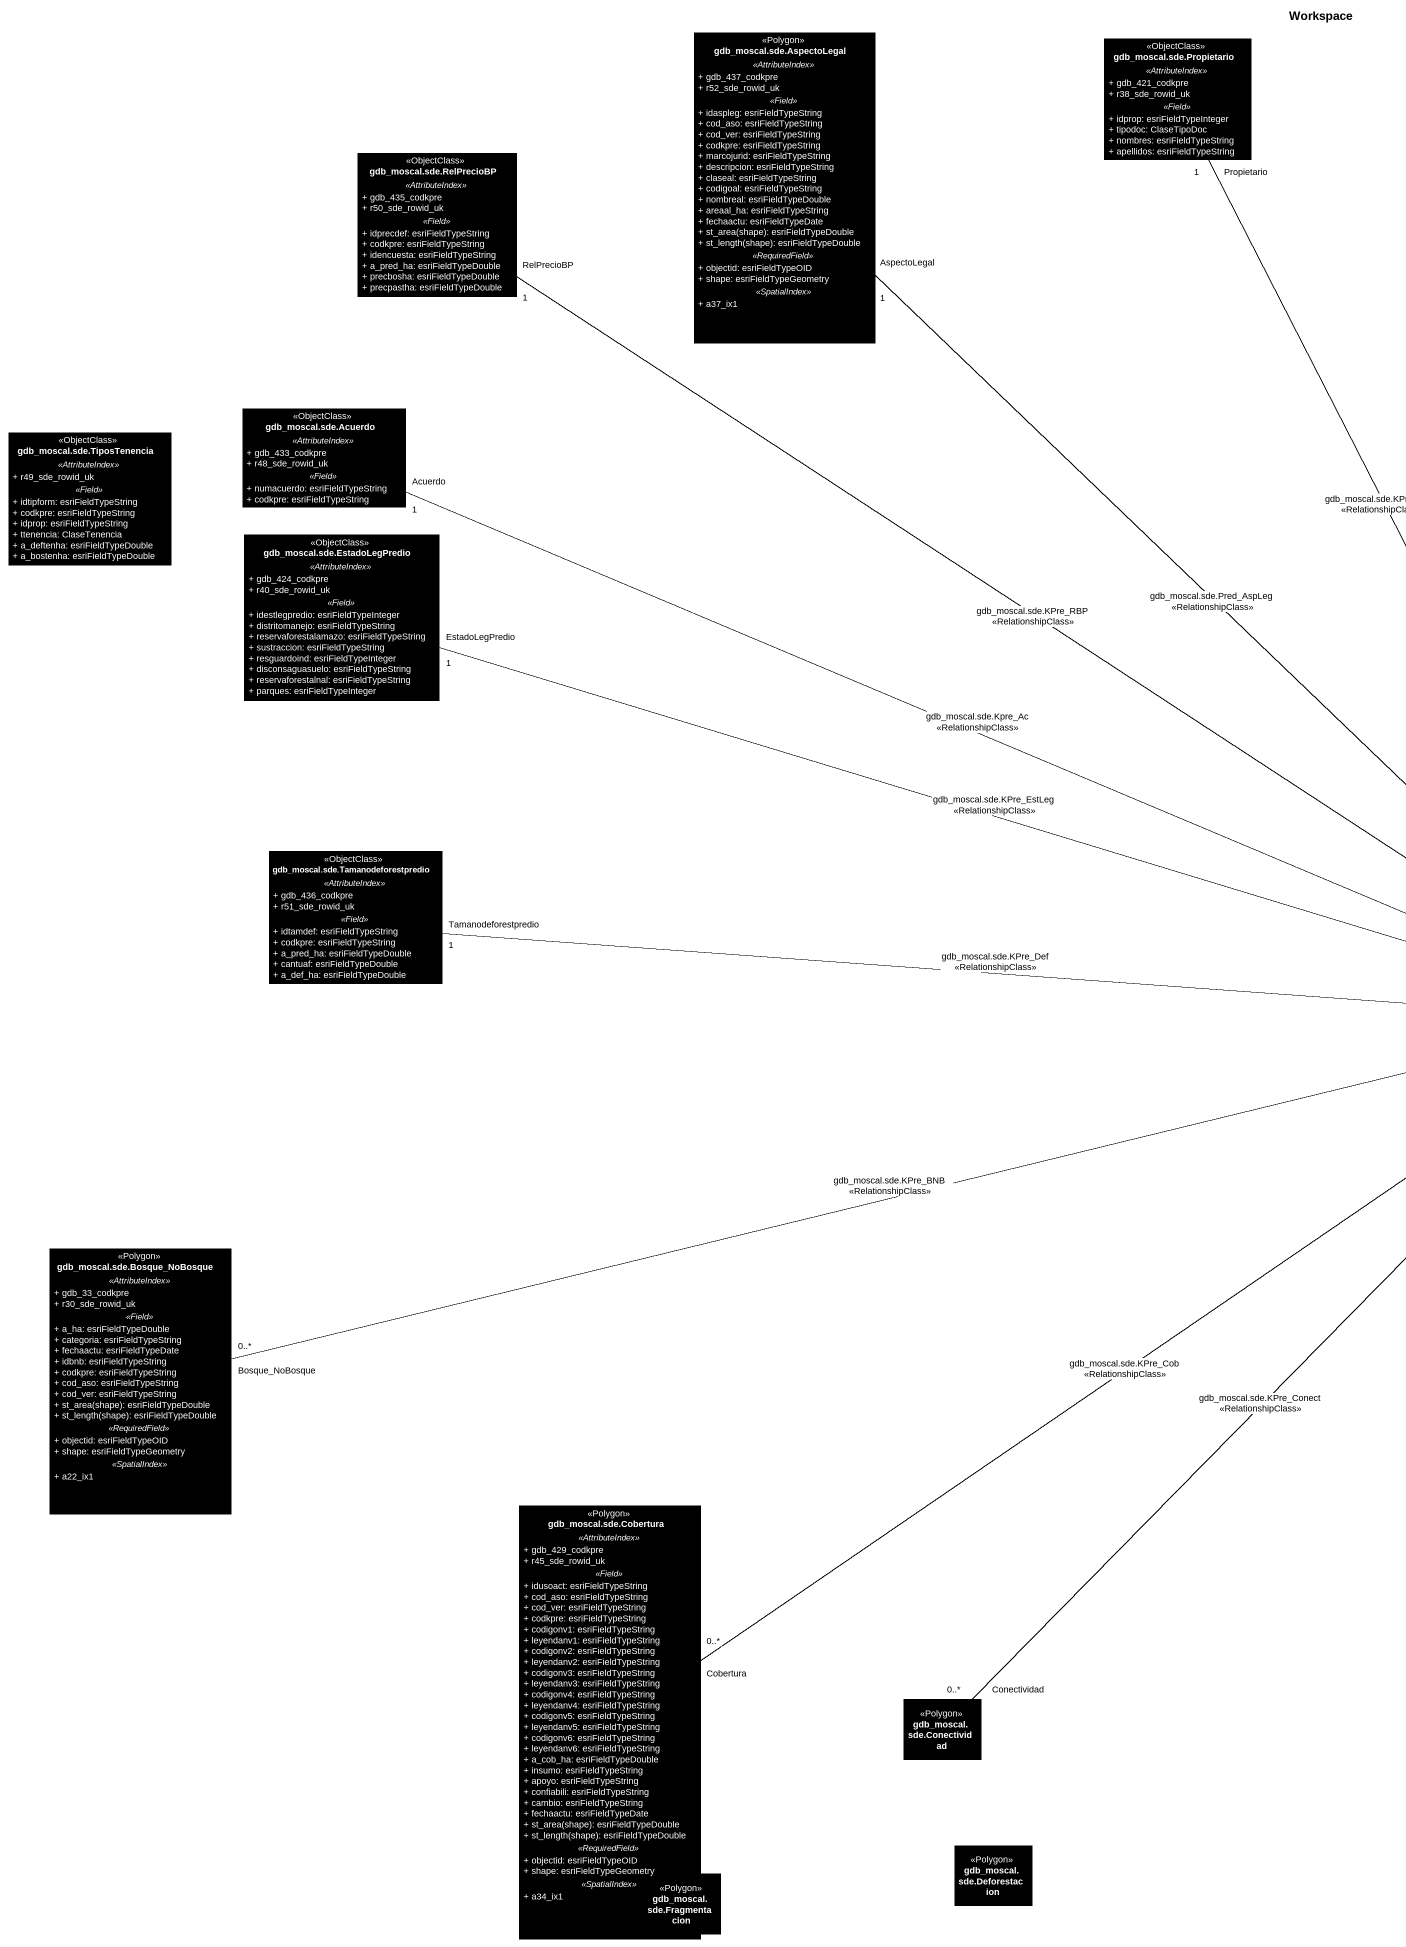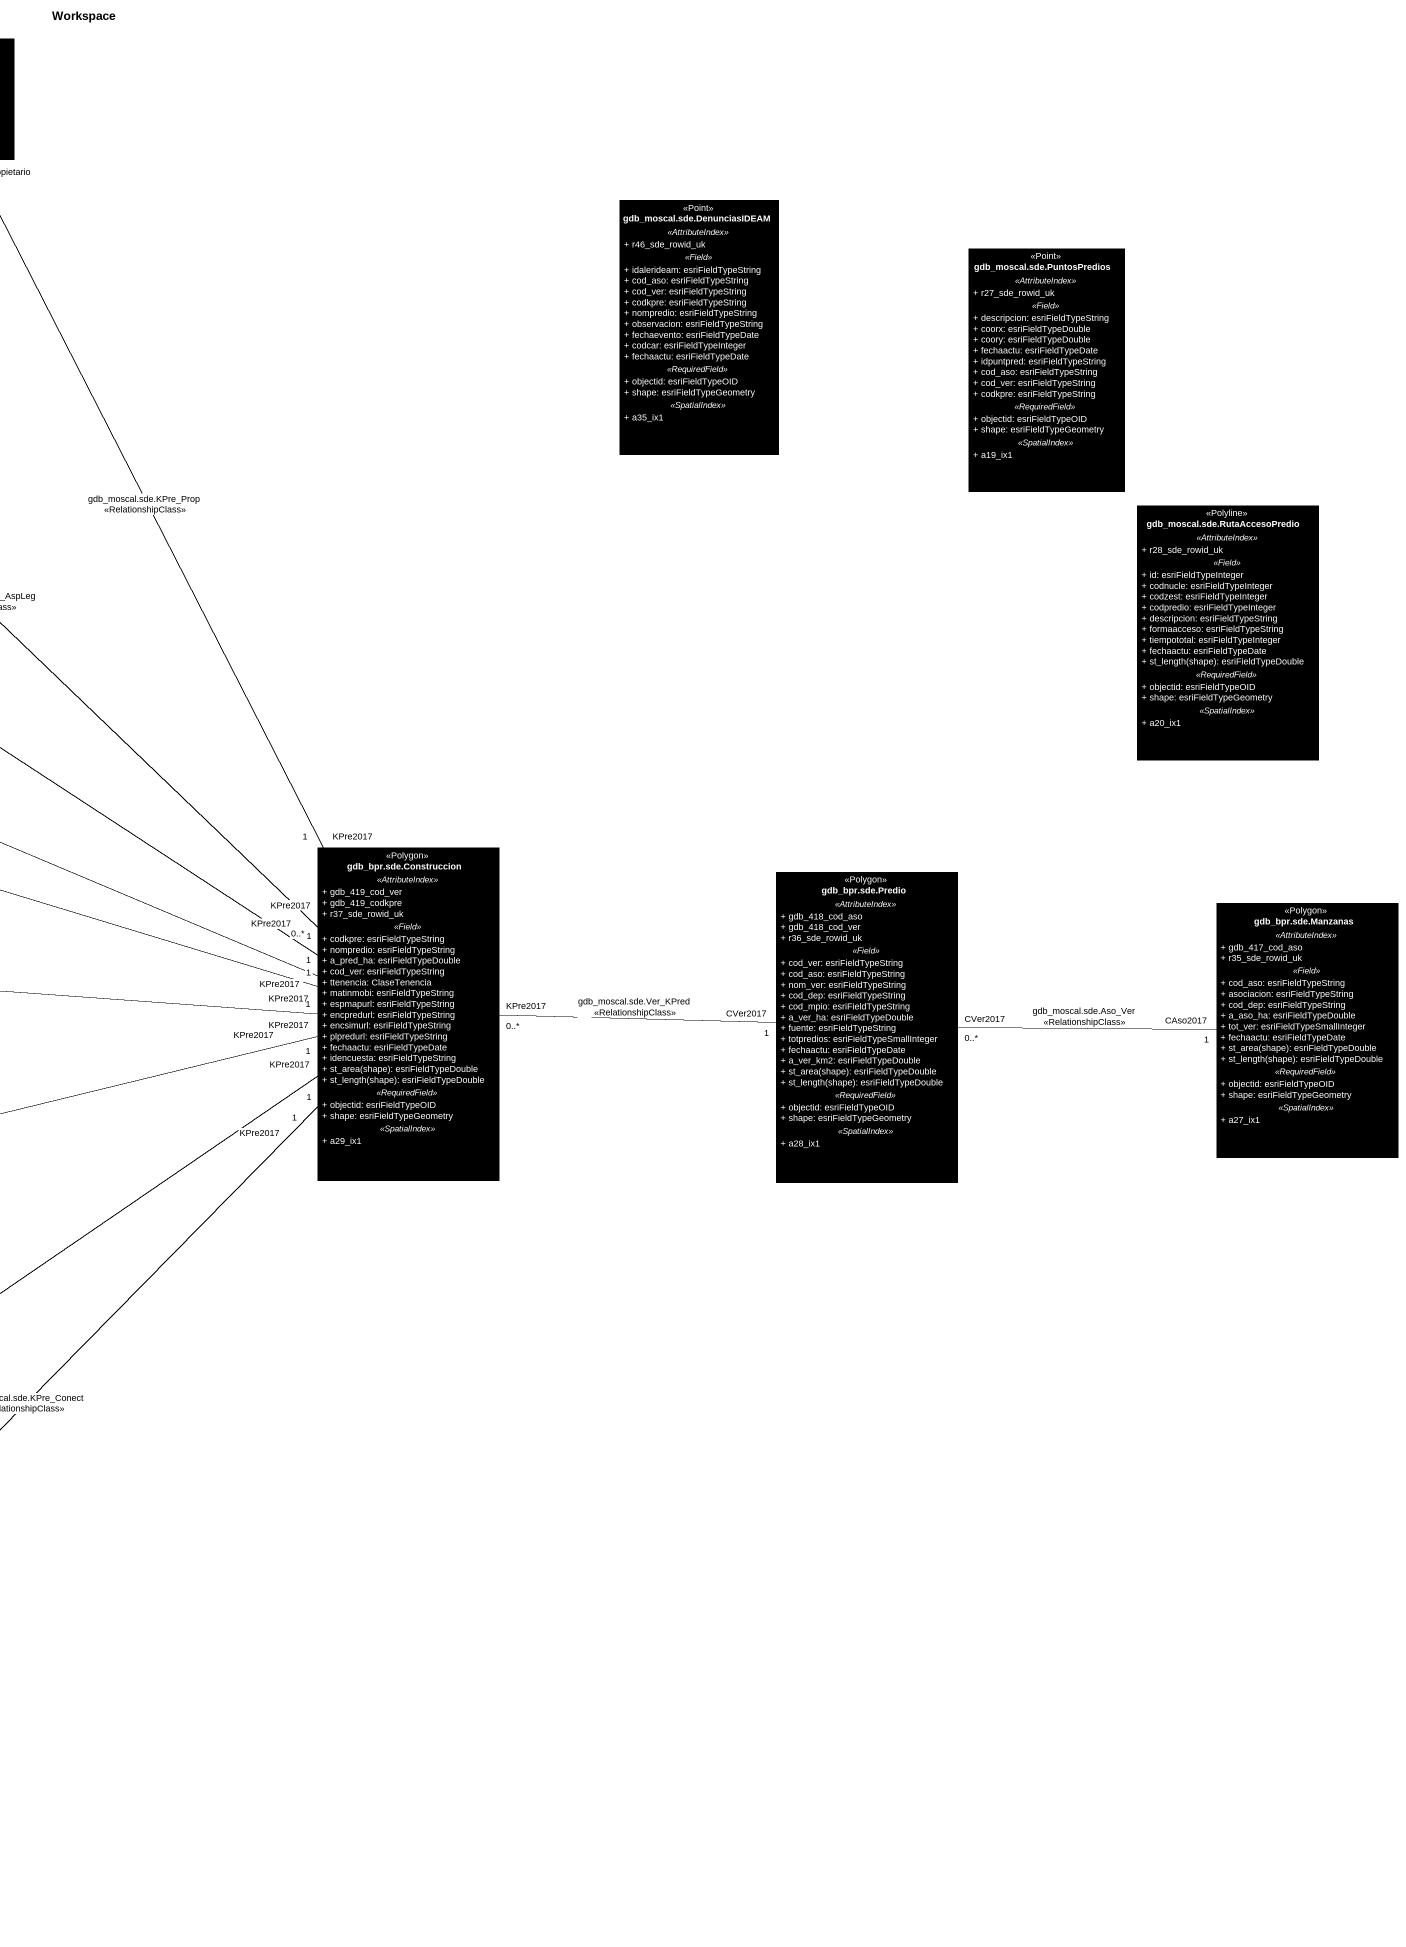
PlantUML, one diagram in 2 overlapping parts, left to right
@startuml
title Workspace
hide circle
hide empty members
skinparam classAttributeIconSize 0
class "gdb_moscal.sde.AspectoLegal" as gdb_moscal_sde_AspectoLegal <<Polygon>> #000000 {
  .. <<AttributeIndex>> ..
  + gdb_437_codkpre
  + r52_sde_rowid_uk
  .. <<Field>> ..
  + idaspleg: esriFieldTypeString
  + cod_aso: esriFieldTypeString
  + cod_ver: esriFieldTypeString
  + codkpre: esriFieldTypeString
  + marcojurid: esriFieldTypeString
  + descripcion: esriFieldTypeString
  + claseal: esriFieldTypeString
  + codigoal: esriFieldTypeString
  + nombreal: esriFieldTypeDouble
  + areaal_ha: esriFieldTypeString
  + fechaactu: esriFieldTypeDate
  {field} + st_area(shape): esriFieldTypeDouble
  {field} + st_length(shape): esriFieldTypeDouble
  .. <<RequiredField>> ..
  + objectid: esriFieldTypeOID
  + shape: esriFieldTypeGeometry
  .. <<SpatialIndex>> ..
  + a37_ix1
}
class "gdb_moscal.sde.Propietario" as gdb_moscal_sde_Propietario <<ObjectClass>> #000000 {
  .. <<AttributeIndex>> ..
  + gdb_421_codkpre
  + r38_sde_rowid_uk
  .. <<Field>> ..
  + idprop: esriFieldTypeInteger
  + tipodoc: ClaseTipoDoc
  + nombres: esriFieldTypeString
  + apellidos: esriFieldTypeString
}
class "gdb_moscal.sde.RelPrecioBP" as gdb_moscal_sde_RelPrecioBP <<ObjectClass>> #000000 {
  .. <<AttributeIndex>> ..
  + gdb_435_codkpre
  + r50_sde_rowid_uk
  .. <<Field>> ..
  + idprecdef: esriFieldTypeString
  + codkpre: esriFieldTypeString
  + idencuesta: esriFieldTypeString
  + a_pred_ha: esriFieldTypeDouble
  + precbosha: esriFieldTypeDouble
  + precpastha: esriFieldTypeDouble
}
class "gdb_moscal.sde.DenunciasIDEAM" as gdb_moscal_sde <<Point>> #000000 {
  .. <<AttributeIndex>> ..
  + r46_sde_rowid_uk
  .. <<Field>> ..
  + idalerideam: esriFieldTypeString
  + cod_aso: esriFieldTypeString
  + cod_ver: esriFieldTypeString
  + codkpre: esriFieldTypeString
  + nompredio: esriFieldTypeString
  + observacion: esriFieldTypeString
  + fechaevento: esriFieldTypeDate
  + codcar: esriFieldTypeInteger
  + fechaactu: esriFieldTypeDate
  .. <<RequiredField>> ..
  + objectid: esriFieldTypeOID
  + shape: esriFieldTypeGeometry
  .. <<SpatialIndex>> ..
  + a35_ix1
}
class "gdb_moscal.sde.PuntosPredios" as gdb_moscal_sde_PuntosPredios <<Point>> #000000 {
  .. <<AttributeIndex>> ..
  + r27_sde_rowid_uk
  .. <<Field>> ..
  + descripcion: esriFieldTypeString
  + coorx: esriFieldTypeDouble
  + coory: esriFieldTypeDouble
  + fechaactu: esriFieldTypeDate
  + idpuntpred: esriFieldTypeString
  + cod_aso: esriFieldTypeString
  + cod_ver: esriFieldTypeString
  + codkpre: esriFieldTypeString
  .. <<RequiredField>> ..
  + objectid: esriFieldTypeOID
  + shape: esriFieldTypeGeometry
  .. <<SpatialIndex>> ..
  + a19_ix1
}
class "gdb_moscal.sde.Acuerdo" as gdb_moscal_sde_Acuerdo <<ObjectClass>> #000000 {
  .. <<AttributeIndex>> ..
  + gdb_433_codkpre
  + r48_sde_rowid_uk
  .. <<Field>> ..
  + numacuerdo: esriFieldTypeString
  + codkpre: esriFieldTypeString
}
class "gdb_moscal.sde.TiposTenencia" as gdb_moscal_sde_TiposTenencia <<ObjectClass>> #000000 {
  .. <<AttributeIndex>> ..
  + r49_sde_rowid_uk
  .. <<Field>> ..
  + idtipform: esriFieldTypeString
  + codkpre: esriFieldTypeString
  + idprop: esriFieldTypeString
  + ttenencia: ClaseTenencia
  + a_deftenha: esriFieldTypeDouble
  + a_bostenha: esriFieldTypeDouble
}
class "gdb_moscal.sde.RutaAccesoPredio" as gdb_moscal_sde_2 <<Polyline>> #000000 {
  .. <<AttributeIndex>> ..
  + r28_sde_rowid_uk
  .. <<Field>> ..
  + id: esriFieldTypeInteger
  + codnucle: esriFieldTypeInteger
  + codzest: esriFieldTypeInteger
  + codpredio: esriFieldTypeInteger
  + descripcion: esriFieldTypeString
  + formaacceso: esriFieldTypeString
  + tiempototal: esriFieldTypeInteger
  + fechaactu: esriFieldTypeDate
  {field} + st_length(shape): esriFieldTypeDouble
  .. <<RequiredField>> ..
  + objectid: esriFieldTypeOID
  + shape: esriFieldTypeGeometry
  .. <<SpatialIndex>> ..
  + a20_ix1
}
class "gdb_moscal.sde.EstadoLegPredio" as gdb_moscal_sde_3 <<ObjectClass>> #000000 {
  .. <<AttributeIndex>> ..
  + gdb_424_codkpre
  + r40_sde_rowid_uk
  .. <<Field>> ..
  + idestlegpredio: esriFieldTypeInteger
  + distritomanejo: esriFieldTypeString
  + reservaforestalamazo: esriFieldTypeString
  + sustraccion: esriFieldTypeString
  + resguardoind: esriFieldTypeInteger
  + disconsaguasuelo: esriFieldTypeString
  + reservaforestalnal: esriFieldTypeString
  + parques: esriFieldTypeInteger
}
class "gdb_moscal.sde.Tamanodeforestpredio" as gdb_moscal_sde_4 <<ObjectClass>> #000000 {
  .. <<AttributeIndex>> ..
  + gdb_436_codkpre
  + r51_sde_rowid_uk
  .. <<Field>> ..
  + idtamdef: esriFieldTypeString
  + codkpre: esriFieldTypeString
  + a_pred_ha: esriFieldTypeDouble
  + cantuaf: esriFieldTypeDouble
  + a_def_ha: esriFieldTypeDouble
}
class "gdb_bpr.sde.Construccion" as gdb_bpr_sde_Construccion <<Polygon>> #000000 {
  .. <<AttributeIndex>> ..
  + gdb_419_cod_ver
  + gdb_419_codkpre
  + r37_sde_rowid_uk
  .. <<Field>> ..
  + codkpre: esriFieldTypeString
  + nompredio: esriFieldTypeString
  + a_pred_ha: esriFieldTypeDouble
  + cod_ver: esriFieldTypeString
  + ttenencia: ClaseTenencia
  + matinmobi: esriFieldTypeString
  + espmapurl: esriFieldTypeString
  + encpredurl: esriFieldTypeString
  + encsimurl: esriFieldTypeString
  + plpredurl: esriFieldTypeString
  + fechaactu: esriFieldTypeDate
  + idencuesta: esriFieldTypeString
  {field} + st_area(shape): esriFieldTypeDouble
  {field} + st_length(shape): esriFieldTypeDouble
  .. <<RequiredField>> ..
  + objectid: esriFieldTypeOID
  + shape: esriFieldTypeGeometry
  .. <<SpatialIndex>> ..
  + a29_ix1
}
class "gdb_bpr.sde.Predio" as gdb_bpr_sde_Predio <<Polygon>> #000000 {
  .. <<AttributeIndex>> ..
  + gdb_418_cod_aso
  + gdb_418_cod_ver
  + r36_sde_rowid_uk
  .. <<Field>> ..
  + cod_ver: esriFieldTypeString
  + cod_aso: esriFieldTypeString
  + nom_ver: esriFieldTypeString
  + cod_dep: esriFieldTypeString
  + cod_mpio: esriFieldTypeString
  + a_ver_ha: esriFieldTypeDouble
  + fuente: esriFieldTypeString
  + totpredios: esriFieldTypeSmallInteger
  + fechaactu: esriFieldTypeDate
  + a_ver_km2: esriFieldTypeDouble
  {field} + st_area(shape): esriFieldTypeDouble
  {field} + st_length(shape): esriFieldTypeDouble
  .. <<RequiredField>> ..
  + objectid: esriFieldTypeOID
  + shape: esriFieldTypeGeometry
  .. <<SpatialIndex>> ..
  + a28_ix1
}
class "gdb_bpr.sde.Manzanas" as gdb_bpr_sde_Manzanas <<Polygon>> #000000 {
  .. <<AttributeIndex>> ..
  + gdb_417_cod_aso
  + r35_sde_rowid_uk
  .. <<Field>> ..
  + cod_aso: esriFieldTypeString
  + asociacion: esriFieldTypeString
  + cod_dep: esriFieldTypeString
  + a_aso_ha: esriFieldTypeDouble
  + tot_ver: esriFieldTypeSmallInteger
  + fechaactu: esriFieldTypeDate
  {field} + st_area(shape): esriFieldTypeDouble
  {field} + st_length(shape): esriFieldTypeDouble
  .. <<RequiredField>> ..
  + objectid: esriFieldTypeOID
  + shape: esriFieldTypeGeometry
  .. <<SpatialIndex>> ..
  + a27_ix1
}
class "gdb_moscal.sde.Bosque_NoBosque" as gdb_moscal_sde_Bosque <<Polygon>> #000000 {
  .. <<AttributeIndex>> ..
  + gdb_33_codkpre
  + r30_sde_rowid_uk
  .. <<Field>> ..
  + a_ha: esriFieldTypeDouble
  + categoria: esriFieldTypeString
  + fechaactu: esriFieldTypeDate
  + idbnb: esriFieldTypeString
  + codkpre: esriFieldTypeString
  + cod_aso: esriFieldTypeString
  + cod_ver: esriFieldTypeString
  {field} + st_area(shape): esriFieldTypeDouble
  {field} + st_length(shape): esriFieldTypeDouble
  .. <<RequiredField>> ..
  + objectid: esriFieldTypeOID
  + shape: esriFieldTypeGeometry
  .. <<SpatialIndex>> ..
  + a22_ix1
}
class "gdb_moscal.sde.Cobertura" as gdb_moscal_sde_Cobertura <<Polygon>> #000000 {
  .. <<AttributeIndex>> ..
  + gdb_429_codkpre
  + r45_sde_rowid_uk
  .. <<Field>> ..
  + idusoact: esriFieldTypeString
  + cod_aso: esriFieldTypeString
  + cod_ver: esriFieldTypeString
  + codkpre: esriFieldTypeString
  + codigonv1: esriFieldTypeString
  + leyendanv1: esriFieldTypeString
  + codigonv2: esriFieldTypeString
  + leyendanv2: esriFieldTypeString
  + codigonv3: esriFieldTypeString
  + leyendanv3: esriFieldTypeString
  + codigonv4: esriFieldTypeString
  + leyendanv4: esriFieldTypeString
  + codigonv5: esriFieldTypeString
  + leyendanv5: esriFieldTypeString
  + codigonv6: esriFieldTypeString
  + leyendanv6: esriFieldTypeString
  + a_cob_ha: esriFieldTypeDouble
  + insumo: esriFieldTypeString
  + apoyo: esriFieldTypeString
  + confiabili: esriFieldTypeString
  + cambio: esriFieldTypeString
  + fechaactu: esriFieldTypeDate
  {field} + st_area(shape): esriFieldTypeDouble
  {field} + st_length(shape): esriFieldTypeDouble
  .. <<RequiredField>> ..
  + objectid: esriFieldTypeOID
  + shape: esriFieldTypeGeometry
  .. <<SpatialIndex>> ..
  + a34_ix1
}
class "gdb_moscal.sde.Conectividad" as gdb_moscal_sde_Conectividad <<Polygon>> #000000
class "gdb_moscal.sde.Fragmentacion" as gdb_moscal_sde_Fragmentacion <<Polygon>> #000000
class "gdb_moscal.sde.Deforestacion" as gdb_moscal_sde_Deforestacion <<Polygon>> #000000
gdb_moscal_sde_AspectoLegal "AspectoLegal\n1" -- "KPre2017\n0..*" gdb_bpr_sde_Construccion : gdb_moscal.sde.Pred_AspLeg\n<<RelationshipClass>>
gdb_bpr_sde_Construccion "KPre2017\n1" -up- "Propietario\n1" gdb_moscal_sde_Propietario : gdb_moscal.sde.KPre_Prop\n<<RelationshipClass>>
gdb_bpr_sde_Construccion "KPre2017\n1" -up- "RelPrecioBP\n1" gdb_moscal_sde_RelPrecioBP : gdb_moscal.sde.KPre_RBP\n<<RelationshipClass>>
gdb_bpr_sde_Construccion "KPre2017\n1" -left- "Acuerdo\n1" gdb_moscal_sde_Acuerdo : gdb_moscal.sde.Kpre_Ac\n<<RelationshipClass>>
gdb_bpr_sde_Construccion "KPre2017\n1" -left- "EstadoLegPredio\n1" gdb_moscal_sde_3 : gdb_moscal.sde.KPre_EstLeg\n<<RelationshipClass>>
gdb_bpr_sde_Construccion "KPre2017\n1" -left- "Tamanodeforestpredio\n1" gdb_moscal_sde_4 : gdb_moscal.sde.KPre_Def\n<<RelationshipClass>>
gdb_bpr_sde_Construccion "KPre2017\n1" -left- "Bosque_NoBosque\n0..*" gdb_moscal_sde_Bosque : gdb_moscal.sde.KPre_BNB\n<<RelationshipClass>>
gdb_bpr_sde_Construccion "KPre2017\n1" -- "Cobertura\n0..*" gdb_moscal_sde_Cobertura : gdb_moscal.sde.KPre_Cob\n<<RelationshipClass>>
gdb_bpr_sde_Construccion "KPre2017\n1" -- "Conectividad\n0..*" gdb_moscal_sde_Conectividad : gdb_moscal.sde.KPre_Conect\n<<RelationshipClass>>
gdb_bpr_sde_Predio "CVer2017\n1" -left- "KPre2017\n0..*" gdb_bpr_sde_Construccion : gdb_moscal.sde.Ver_KPred\n<<RelationshipClass>>
gdb_bpr_sde_Manzanas "CAso2017\n1" -left- "CVer2017\n0..*" gdb_bpr_sde_Predio : gdb_moscal.sde.Aso_Ver\n<<RelationshipClass>>
@enduml
